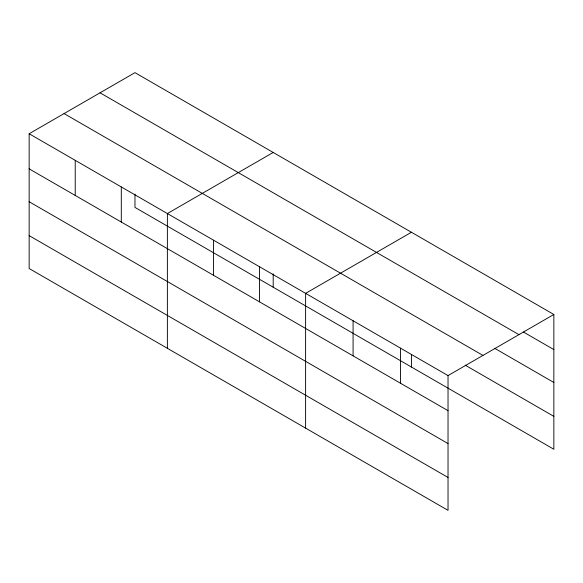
<?xml version="1.0" encoding="UTF-8"?>
<svg xmlns="http://www.w3.org/2000/svg" width="583" height="583" viewBox="0 0 583 583"><rect width="100%" height="100%" fill="white"/><g stroke="black" fill="none" stroke-linecap="round" stroke-linejoin="round"><path stroke-width="0.87" d="M29.15 133.747L448.028 375.583L448.028 510.351L29.15 268.515L29.15 133.747L134.972 72.649L553.85 314.485L553.85 449.253L134.972 207.417L134.972 194.088M273.201 152.454L167.379 213.553L167.379 348.321M411.43 232.26L305.609 293.358L305.609 428.126M448.028 375.583L553.85 314.485M523.498 332.055L553.85 349.581M100.05 92.806L518.928 334.642M494.705 348.328L553.85 382.47M64.072 113.583L482.95 355.419M465.132 365.14L553.85 416.364M29.15 168.844L448.028 410.68M29.15 201.733L448.028 443.568M29.15 235.627L448.028 477.462M411.43 354.588L411.43 367.035M400.55 348.175L400.55 383.271M353.079 320.767L353.079 355.863M273.201 273.893L273.201 287.23M259.53 266.752L259.53 301.848M213.458 240.152L213.458 275.249M121.3 186.946L121.3 222.043M75.229 160.347L75.229 195.443"/></g></svg>
